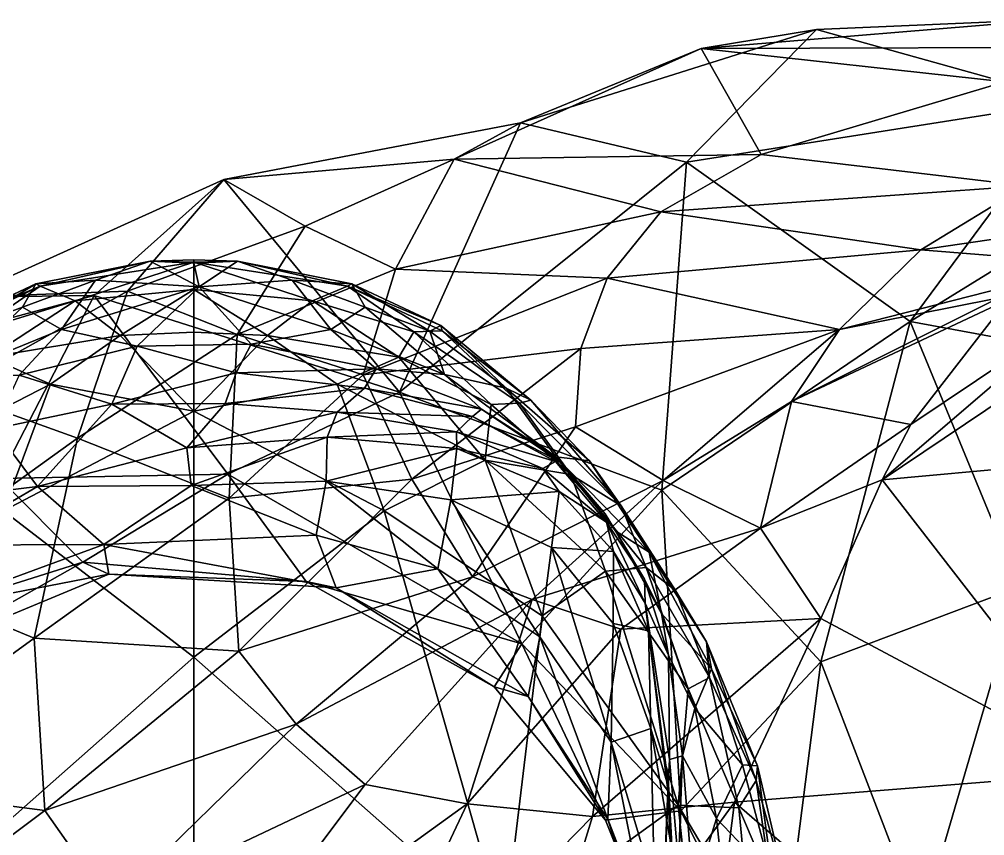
# Model space of a CAD drawing. Extents: x -1.56 to 1.56, y -5.64 to 3.99.
# Drawn here: x -0.891 to -0.25, y 2.777 to 3.319 of the extents above; entities that cross this region are included whole.
import ezdxf

# ---------------------------------------------------------------- set-up
doc = ezdxf.new("R2010")
doc.units = 0
doc.layers.add('MAMMOTH$LWO', color=1, linetype='CONTINUOUS')

msp = doc.modelspace()

# ---------------------------------------------------------------- linework, layer by layer
at = {"layer": 'MAMMOTH$LWO'}
for points in [[(-0.20244, 3.31948, 3.4114), (-0.43796, 3.29999, 3.5799), (-0.14976, 3.30101, 3.70324)], [(-0.43796, 3.29999, 3.5799), (-0.20244, 3.31948, 3.4114), (-0.36159, 3.31261, 3.28443)], [(-0.36159, 3.31261, 3.28443), (-0.20244, 3.31948, 3.4114), (-0.19084, 3.26519, 2.97356)], [(-0.44783, 3.22459, 3.05083), (-0.55804, 3.25065, 3.32331), (-0.36159, 3.31261, 3.28443)], [(-0.43796, 3.29999, 3.5799), (-0.36159, 3.31261, 3.28443), (-0.55804, 3.25065, 3.32331)], [(-0.36159, 3.31261, 3.28443), (-0.19084, 3.26519, 2.97356), (-0.44783, 3.22459, 3.05083)], [(-0.23641, 3.27784, 3.75899), (-0.14976, 3.30101, 3.70324), (-0.43796, 3.29999, 3.5799)], [(-0.43796, 3.29999, 3.5799), (-0.55804, 3.25065, 3.32331), (-0.60205, 3.22653, 3.86758)], [(-0.43796, 3.29999, 3.5799), (-0.60205, 3.22653, 3.86758), (-0.39828, 3.22962, 3.94927)], [(-0.39828, 3.22962, 3.94927), (-0.23641, 3.27784, 3.75899), (-0.43796, 3.29999, 3.5799)], [(-0.23641, 3.27784, 3.75899), (-0.39828, 3.22962, 3.94927), (-0.22246, 3.20883, 4.09772)], [(-0.29932, 3.11874, 2.76516), (-0.44783, 3.22459, 3.05083), (-0.19084, 3.26519, 2.97356)], [(-0.15603, 3.2071, 2.77985), (-0.29932, 3.11874, 2.76516), (-0.19084, 3.26519, 2.97356)], [(-0.75506, 3.21307, 3.55454), (-0.55804, 3.25065, 3.32331), (-0.63842, 3.07167, 2.98881)], [(-0.55804, 3.25065, 3.32331), (-0.75506, 3.21307, 3.55454), (-0.60205, 3.22653, 3.86758)], [(-0.55804, 3.25065, 3.32331), (-0.44783, 3.22459, 3.05083), (-0.63842, 3.07167, 2.98881)], [(-0.70104, 3.18211, 3.95484), (-0.60205, 3.22653, 3.86758), (-0.75506, 3.21307, 3.55454)], [(-0.6409, 3.15356, 4.03468), (-0.60205, 3.22653, 3.86758), (-0.70104, 3.18211, 3.95484)], [(-0.46491, 3.19149, 4.05933), (-0.60205, 3.22653, 3.86758), (-0.6409, 3.15356, 4.03468)], [(-0.46416, 3.00674, 2.75911), (-0.63842, 3.07167, 2.98881), (-0.44783, 3.22459, 3.05083)], [(-0.46491, 3.19149, 4.05933), (-0.39828, 3.22962, 3.94927), (-0.60205, 3.22653, 3.86758)], [(-0.39828, 3.22962, 3.94927), (-0.46491, 3.19149, 4.05933), (-0.22246, 3.20883, 4.09772)], [(-0.44783, 3.22459, 3.05083), (-0.29932, 3.11874, 2.76516), (-0.46416, 3.00674, 2.75911)], [(-0.9275, 3.13487, 3.71249), (-0.75506, 3.21307, 3.55454), (-0.84104, 3.136, 3.24747)], [(-0.75506, 3.21307, 3.55454), (-0.9275, 3.13487, 3.71249), (-0.81886, 3.13887, 4.01638)], [(-0.63842, 3.07167, 2.98881), (-0.84104, 3.136, 3.24747), (-0.75506, 3.21307, 3.55454)], [(-0.81886, 3.13887, 4.01638), (-0.70104, 3.18211, 3.95484), (-0.75506, 3.21307, 3.55454)], [(-0.29222, 3.16632, 4.2041), (-0.22246, 3.20883, 4.09772), (-0.46491, 3.19149, 4.05933)], [(-0.15603, 3.2071, 2.77985), (-0.14346, 3.08993, 2.61982), (-0.29932, 3.11874, 2.76516)], [(-0.22246, 3.20883, 4.09772), (-0.29222, 3.16632, 4.2041), (-0.04874, 3.20205, 4.3133)], [(-0.04874, 3.20205, 4.3133), (-0.29222, 3.16632, 4.2041), (-0.14091, 3.15423, 4.31029)], [(-0.50046, 3.14741, 4.16554), (-0.46491, 3.19149, 4.05933), (-0.6409, 3.15356, 4.03468)], [(-0.29222, 3.16632, 4.2041), (-0.46491, 3.19149, 4.05933), (-0.50046, 3.14741, 4.16554)], [(-0.74616, 3.11008, 4.11433), (-0.70104, 3.18211, 3.95484), (-0.81886, 3.13887, 4.01638)], [(-0.74616, 3.11008, 4.11433), (-0.6409, 3.15356, 4.03468), (-0.70104, 3.18211, 3.95484)], [(-0.34626, 3.11333, 4.33301), (-0.29222, 3.16632, 4.2041), (-0.50046, 3.14741, 4.16554)], [(-0.34626, 3.11333, 4.33301), (-0.14091, 3.15423, 4.31029), (-0.29222, 3.16632, 4.2041)], [(-0.87982, 3.1438, 0.18789), (-0.8039, 3.15891, 0.17678), (-0.87694, 3.14211, 0.12081)], [(-0.84011, 3.14608, 0.26067), (-0.8039, 3.15891, 0.17678), (-0.87982, 3.1438, 0.18789)], [(-0.87694, 3.14211, 0.12081), (-0.8039, 3.15891, 0.17678), (-0.7749, 3.15817, 0.11902)], [(-0.85369, 3.13254, 0.07868), (-0.87694, 3.14211, 0.12081), (-0.7749, 3.15817, 0.11902)], [(-0.7749, 3.15817, 0.11902), (-0.7749, 3.14005, 0.07543), (-0.85369, 3.13254, 0.07868)], [(-0.84011, 3.14608, 0.26067), (-0.7713, 3.14176, 0.30638), (-0.8039, 3.15891, 0.17678)], [(-0.8039, 3.15891, 0.17678), (-0.7749, 3.15978, 0.15637), (-0.7749, 3.15817, 0.11902)], [(-0.7749, 3.15743, 0.23844), (-0.7749, 3.15978, 0.15637), (-0.8039, 3.15891, 0.17678)], [(-0.7713, 3.14176, 0.30638), (-0.7749, 3.15743, 0.23844), (-0.8039, 3.15891, 0.17678)], [(-0.7749, 3.15978, 0.15637), (-0.74589, 3.15891, 0.17678), (-0.7749, 3.15817, 0.11902)], [(-0.7749, 3.15978, 0.15637), (-0.7749, 3.15743, 0.23844), (-0.74589, 3.15891, 0.17678)], [(-0.74589, 3.15891, 0.17678), (-0.67285, 3.14211, 0.12081), (-0.7749, 3.15817, 0.11902)], [(-0.7749, 3.15743, 0.23844), (-0.7713, 3.14176, 0.30638), (-0.74589, 3.15891, 0.17678)], [(-0.67285, 3.14211, 0.12081), (-0.6961, 3.13254, 0.07868), (-0.7749, 3.15817, 0.11902)], [(-0.7749, 3.14005, 0.07543), (-0.7749, 3.15817, 0.11902), (-0.6961, 3.13254, 0.07868)], [(-0.7713, 3.14176, 0.30638), (-0.70968, 3.14608, 0.26067), (-0.74589, 3.15891, 0.17678)], [(-0.66248, 3.08328, 4.21462), (-0.6409, 3.15356, 4.03468), (-0.74616, 3.11008, 4.11433)], [(-0.74589, 3.15891, 0.17678), (-0.66997, 3.1438, 0.18789), (-0.67285, 3.14211, 0.12081)], [(-0.74589, 3.15891, 0.17678), (-0.70968, 3.14608, 0.26067), (-0.66997, 3.1438, 0.18789)], [(-0.50046, 3.14741, 4.16554), (-0.6409, 3.15356, 4.03468), (-0.66248, 3.08328, 4.21462)], [(-0.14091, 3.15423, 4.31029), (-0.34626, 3.11333, 4.33301), (-0.21614, 3.1466, 4.3674)], [(-0.51802, 3.10082, 4.2838), (-0.50046, 3.14741, 4.16554), (-0.66248, 3.08328, 4.21462)], [(-0.34626, 3.11333, 4.33301), (-0.50046, 3.14741, 4.16554), (-0.51802, 3.10082, 4.2838)], [(-0.92093, 3.11191, 0.08622), (-0.93977, 3.11252, 0.1138), (-0.87694, 3.14211, 0.12081)], [(-0.93898, 3.11613, 0.15898), (-0.87694, 3.14211, 0.12081), (-0.93977, 3.11252, 0.1138)], [(-0.87982, 3.1438, 0.18789), (-0.87694, 3.14211, 0.12081), (-0.93898, 3.11613, 0.15898)], [(-0.93166, 3.1122, 0.25289), (-0.87982, 3.1438, 0.18789), (-0.93898, 3.11613, 0.15898)], [(-0.88865, 3.12833, 0.28364), (-0.87982, 3.1438, 0.18789), (-0.93166, 3.1122, 0.25289)], [(-0.92093, 3.11191, 0.08622), (-0.87694, 3.14211, 0.12081), (-0.85369, 3.13254, 0.07868)], [(-0.88865, 3.12833, 0.28364), (-0.84011, 3.14608, 0.26067), (-0.87982, 3.1438, 0.18789)], [(-0.86277, 3.11331, 0.38704), (-0.84011, 3.14608, 0.26067), (-0.88865, 3.12833, 0.28364)], [(-0.7713, 3.14176, 0.30638), (-0.84011, 3.14608, 0.26067), (-0.86277, 3.11331, 0.38704)], [(-0.86277, 3.11331, 0.38704), (-0.81258, 3.10236, 0.50406), (-0.7713, 3.14176, 0.30638)], [(-0.7713, 3.14176, 0.30638), (-0.81258, 3.10236, 0.50406), (-0.73672, 3.1037, 0.49577)], [(-0.70968, 3.14608, 0.26067), (-0.7713, 3.14176, 0.30638), (-0.68393, 3.11349, 0.38724)], [(-0.73672, 3.1037, 0.49577), (-0.68393, 3.11349, 0.38724), (-0.7713, 3.14176, 0.30638)], [(-0.70968, 3.14608, 0.26067), (-0.66114, 3.12833, 0.28364), (-0.66997, 3.1438, 0.18789)], [(-0.70968, 3.14608, 0.26067), (-0.68393, 3.11349, 0.38724), (-0.66114, 3.12833, 0.28364)], [(-0.67285, 3.14211, 0.12081), (-0.62886, 3.11191, 0.08622), (-0.6961, 3.13254, 0.07868)], [(-0.67285, 3.14211, 0.12081), (-0.66997, 3.1438, 0.18789), (-0.61081, 3.11613, 0.15898)], [(-0.61002, 3.11252, 0.1138), (-0.62886, 3.11191, 0.08622), (-0.67285, 3.14211, 0.12081)], [(-0.67285, 3.14211, 0.12081), (-0.61081, 3.11613, 0.15898), (-0.61002, 3.11252, 0.1138)], [(-0.66997, 3.1438, 0.18789), (-0.61813, 3.1122, 0.25289), (-0.61081, 3.11613, 0.15898)], [(-0.66997, 3.1438, 0.18789), (-0.66114, 3.12833, 0.28364), (-0.61813, 3.1122, 0.25289)], [(-0.21614, 3.1466, 4.3674), (-0.378, 3.06559, 4.46746), (-0.23474, 3.13318, 4.4387)], [(-0.21614, 3.1466, 4.3674), (-0.34626, 3.11333, 4.33301), (-0.378, 3.06559, 4.46746)], [(-0.98206, 3.09806, 3.30668), (-0.84104, 3.136, 3.24747), (-0.90412, 3.01449, 2.82611)], [(-0.84104, 3.136, 3.24747), (-0.98206, 3.09806, 3.30668), (-0.9275, 3.13487, 3.71249)], [(-0.93849, 3.0722, 4.04775), (-0.81886, 3.13887, 4.01638), (-0.9275, 3.13487, 3.71249)], [(-0.8522, 3.04119, 4.17789), (-0.81886, 3.13887, 4.01638), (-0.93849, 3.0722, 4.04775)], [(-0.75221, 3.01727, 2.77108), (-0.90412, 3.01449, 2.82611), (-0.84104, 3.136, 3.24747)], [(-0.82373, 3.10946, 0.04764), (-0.85369, 3.13254, 0.07868), (-0.7749, 3.14005, 0.07543)], [(-0.8522, 3.04119, 4.17789), (-0.74616, 3.11008, 4.11433), (-0.81886, 3.13887, 4.01638)], [(-0.84104, 3.136, 3.24747), (-0.63842, 3.07167, 2.98881), (-0.75221, 3.01727, 2.77108)], [(-0.7749, 3.1117, 0.04665), (-0.82373, 3.10946, 0.04764), (-0.7749, 3.14005, 0.07543)], [(-0.6961, 3.13254, 0.07868), (-0.72606, 3.10946, 0.04764), (-0.7749, 3.14005, 0.07543)], [(-0.72606, 3.10946, 0.04764), (-0.7749, 3.1117, 0.04665), (-0.7749, 3.14005, 0.07543)], [(-0.93683, 3.08306, 0.38948), (-0.88865, 3.12833, 0.28364), (-0.93166, 3.1122, 0.25289)], [(-0.86277, 3.11331, 0.38704), (-0.88865, 3.12833, 0.28364), (-0.93683, 3.08306, 0.38948)], [(-0.91102, 3.0951, 0.05952), (-0.92093, 3.11191, 0.08622), (-0.85369, 3.13254, 0.07868)], [(-0.91102, 3.0951, 0.05952), (-0.85369, 3.13254, 0.07868), (-0.82373, 3.10946, 0.04764)], [(-0.6961, 3.13254, 0.07868), (-0.63877, 3.0951, 0.05952), (-0.72606, 3.10946, 0.04764)], [(-0.62886, 3.11191, 0.08622), (-0.63877, 3.0951, 0.05952), (-0.6961, 3.13254, 0.07868)], [(-0.66114, 3.12833, 0.28364), (-0.68393, 3.11349, 0.38724), (-0.60839, 3.08352, 0.39065)], [(-0.66114, 3.12833, 0.28364), (-0.60839, 3.08352, 0.39065), (-0.61813, 3.1122, 0.25289)], [(-0.23474, 3.13318, 4.4387), (-0.378, 3.06559, 4.46746), (-0.29885, 3.05028, 4.51565)], [(-0.31792, 3.01349, 4.58507), (-0.12451, 3.03129, 4.72596), (-0.13914, 3.13372, 4.63645)], [(-0.13914, 3.13372, 4.63645), (-0.18961, 3.12364, 4.52095), (-0.31792, 3.01349, 4.58507)], [(-0.18961, 3.12364, 4.52095), (-0.23474, 3.13318, 4.4387), (-0.29885, 3.05028, 4.51565)], [(-0.18961, 3.12364, 4.52095), (-0.29885, 3.05028, 4.51565), (-0.31792, 3.01349, 4.58507)], [(-0.61813, 3.1122, 0.25289), (-0.56763, 3.07449, 0.23632), (-0.61081, 3.11613, 0.15898)], [(-0.61081, 3.11613, 0.15898), (-0.55121, 3.06646, 0.14422), (-0.61002, 3.11252, 0.1138)], [(-0.55121, 3.06646, 0.14422), (-0.61081, 3.11613, 0.15898), (-0.56763, 3.07449, 0.23632)], [(-0.35863, 2.89256, 2.54356), (-0.46416, 3.00674, 2.75911), (-0.29932, 3.11874, 2.76516)], [(-0.29932, 3.11874, 2.76516), (-0.22664, 2.94247, 2.53891), (-0.35863, 2.89256, 2.54356)], [(-0.22664, 2.94247, 2.53891), (-0.29932, 3.11874, 2.76516), (-0.14346, 3.08993, 2.61982)], [(-0.93683, 3.08306, 0.38948), (-0.89079, 3.08305, 0.51702), (-0.86277, 3.11331, 0.38704)], [(-0.86999, 3.07704, 0.03697), (-0.91102, 3.0951, 0.05952), (-0.82373, 3.10946, 0.04764)], [(-0.89079, 3.08305, 0.51702), (-0.81258, 3.10236, 0.50406), (-0.86277, 3.11331, 0.38704)], [(-0.7749, 3.05906, 0.01926), (-0.86999, 3.07704, 0.03697), (-0.82373, 3.10946, 0.04764)], [(-0.75138, 3.00125, 4.27752), (-0.74616, 3.11008, 4.11433), (-0.8522, 3.04119, 4.17789)], [(-0.7749, 3.05906, 0.01926), (-0.82373, 3.10946, 0.04764), (-0.7749, 3.1117, 0.04665)], [(-0.72606, 3.10946, 0.04764), (-0.7749, 3.05906, 0.01926), (-0.7749, 3.1117, 0.04665)], [(-0.6798, 3.07704, 0.03697), (-0.7749, 3.05906, 0.01926), (-0.72606, 3.10946, 0.04764)], [(-0.75138, 3.00125, 4.27752), (-0.66248, 3.08328, 4.21462), (-0.74616, 3.11008, 4.11433)], [(-0.73672, 3.1037, 0.49577), (-0.65393, 3.08736, 0.52546), (-0.68393, 3.11349, 0.38724)], [(-0.63877, 3.0951, 0.05952), (-0.6798, 3.07704, 0.03697), (-0.72606, 3.10946, 0.04764)], [(-0.65393, 3.08736, 0.52546), (-0.60839, 3.08352, 0.39065), (-0.68393, 3.11349, 0.38724)], [(-0.62886, 3.11191, 0.08622), (-0.57752, 3.06367, 0.07442), (-0.63877, 3.0951, 0.05952)], [(-0.61002, 3.11252, 0.1138), (-0.55869, 3.06454, 0.10105), (-0.62886, 3.11191, 0.08622)], [(-0.62886, 3.11191, 0.08622), (-0.55869, 3.06454, 0.10105), (-0.57752, 3.06367, 0.07442)], [(-0.60839, 3.08352, 0.39065), (-0.56763, 3.07449, 0.23632), (-0.61813, 3.1122, 0.25289)], [(-0.55121, 3.06646, 0.14422), (-0.55869, 3.06454, 0.10105), (-0.61002, 3.11252, 0.1138)], [(-0.34626, 3.11333, 4.33301), (-0.52144, 3.04864, 4.39547), (-0.46332, 3.01319, 4.47841)], [(-0.34626, 3.11333, 4.33301), (-0.51802, 3.10082, 4.2838), (-0.52144, 3.04864, 4.39547)], [(-0.378, 3.06559, 4.46746), (-0.34626, 3.11333, 4.33301), (-0.46332, 3.01319, 4.47841)], [(-0.81258, 3.10236, 0.50406), (-0.89079, 3.08305, 0.51702), (-0.82937, 3.06382, 0.81193)], [(-0.82937, 3.06382, 0.81193), (-0.74684, 3.0847, 0.67612), (-0.81258, 3.10236, 0.50406)], [(-0.73672, 3.1037, 0.49577), (-0.81258, 3.10236, 0.50406), (-0.74684, 3.0847, 0.67612)], [(-0.73672, 3.1037, 0.49577), (-0.74684, 3.0847, 0.67612), (-0.65393, 3.08736, 0.52546)], [(-0.51802, 3.10082, 4.2838), (-0.66248, 3.08328, 4.21462), (-0.63016, 3.0139, 4.38303)], [(-0.52144, 3.04864, 4.39547), (-0.51802, 3.10082, 4.2838), (-0.63016, 3.0139, 4.38303)], [(-0.96821, 3.0266, 0.05179), (-0.91102, 3.0951, 0.05952), (-0.86999, 3.07704, 0.03697)], [(-0.63877, 3.0951, 0.05952), (-0.58158, 3.0266, 0.05179), (-0.6798, 3.07704, 0.03697)], [(-0.57752, 3.06367, 0.07442), (-0.58158, 3.0266, 0.05179), (-0.63877, 3.0951, 0.05952)], [(-0.89079, 3.08305, 0.51702), (-0.9075, 3.04741, 0.75301), (-0.82937, 3.06382, 0.81193)], [(-0.74684, 3.0847, 0.67612), (-0.82937, 3.06382, 0.81193), (-0.75407, 3.06417, 0.91515)], [(-0.74684, 3.0847, 0.67612), (-0.75407, 3.06417, 0.91515), (-0.66161, 3.07442, 0.72486)], [(-0.63016, 3.0139, 4.38303), (-0.66248, 3.08328, 4.21462), (-0.75138, 3.00125, 4.27752)], [(-0.74684, 3.0847, 0.67612), (-0.66161, 3.07442, 0.72486), (-0.65393, 3.08736, 0.52546)], [(-0.65393, 3.08736, 0.52546), (-0.66161, 3.07442, 0.72486), (-0.58389, 3.0605, 0.53756)], [(-0.65393, 3.08736, 0.52546), (-0.58389, 3.0605, 0.53756), (-0.60839, 3.08352, 0.39065)], [(-0.58389, 3.0605, 0.53756), (-0.5346, 3.02886, 0.38682), (-0.60839, 3.08352, 0.39065)], [(-0.56763, 3.07449, 0.23632), (-0.60839, 3.08352, 0.39065), (-0.5346, 3.02886, 0.38682)], [(-0.90124, 2.99305, 0.02447), (-0.96821, 3.0266, 0.05179), (-0.86999, 3.07704, 0.03697)], [(-0.90124, 2.99305, 0.02447), (-0.86999, 3.07704, 0.03697), (-0.7749, 3.05906, 0.01926)], [(-0.6798, 3.07704, 0.03697), (-0.64854, 2.99305, 0.02447), (-0.7749, 3.05906, 0.01926)], [(-0.58158, 3.0266, 0.05179), (-0.64854, 2.99305, 0.02447), (-0.6798, 3.07704, 0.03697)], [(-0.97985, 2.94936, 4.21851), (-0.8522, 3.04119, 4.17789), (-0.93849, 3.0722, 4.04775)], [(-0.75407, 3.06417, 0.91515), (-0.67967, 3.05851, 0.96098), (-0.66161, 3.07442, 0.72486)], [(-0.55702, 2.90467, 2.56286), (-0.75221, 3.01727, 2.77108), (-0.63842, 3.07167, 2.98881)], [(-0.66161, 3.07442, 0.72486), (-0.67967, 3.05851, 0.96098), (-0.58988, 3.05558, 0.73288)], [(-0.66161, 3.07442, 0.72486), (-0.58988, 3.05558, 0.73288), (-0.58389, 3.0605, 0.53756)], [(-0.63842, 3.07167, 2.98881), (-0.46416, 3.00674, 2.75911), (-0.55702, 2.90467, 2.56286)], [(-0.56763, 3.07449, 0.23632), (-0.51226, 3.02624, 0.20036), (-0.55121, 3.06646, 0.14422)], [(-0.51226, 3.02624, 0.20036), (-0.56763, 3.07449, 0.23632), (-0.5346, 3.02886, 0.38682)], [(-0.82937, 3.06382, 0.81193), (-0.9075, 3.04741, 0.75301), (-0.87868, 3.00916, 1.28359)], [(-0.87868, 3.00916, 1.28359), (-0.77954, 3.03476, 1.19901), (-0.82937, 3.06382, 0.81193)], [(-0.75407, 3.06417, 0.91515), (-0.82937, 3.06382, 0.81193), (-0.77954, 3.03476, 1.19901)], [(-0.75407, 3.06417, 0.91515), (-0.77954, 3.03476, 1.19901), (-0.67967, 3.05851, 0.96098)], [(-0.52459, 3.01704, 0.08149), (-0.58158, 3.0266, 0.05179), (-0.57752, 3.06367, 0.07442)], [(-0.52459, 3.01704, 0.08149), (-0.57752, 3.06367, 0.07442), (-0.55869, 3.06454, 0.10105)], [(-0.55121, 3.06646, 0.14422), (-0.4911, 2.99636, 0.13174), (-0.55869, 3.06454, 0.10105)], [(-0.52459, 3.01704, 0.08149), (-0.55869, 3.06454, 0.10105), (-0.4911, 2.99636, 0.13174)], [(-0.51226, 3.02624, 0.20036), (-0.4911, 2.99636, 0.13174), (-0.55121, 3.06646, 0.14422)], [(-0.378, 3.06559, 4.46746), (-0.46332, 3.01319, 4.47841), (-0.39869, 2.98133, 4.54644)], [(-0.29885, 3.05028, 4.51565), (-0.378, 3.06559, 4.46746), (-0.39869, 2.98133, 4.54644)], [(-0.7749, 3.05906, 0.01926), (-0.7749, 2.89579, 0.01926), (-0.90124, 2.99305, 0.02447)], [(-0.77954, 3.03476, 1.19901), (-0.68637, 3.04184, 1.20387), (-0.67967, 3.05851, 0.96098)], [(-0.7749, 2.89579, 0.01926), (-0.7749, 3.05906, 0.01926), (-0.64854, 2.99305, 0.02447)], [(-0.67967, 3.05851, 0.96098), (-0.68637, 3.04184, 1.20387), (-0.60061, 3.04541, 0.96346)], [(-0.67967, 3.05851, 0.96098), (-0.60061, 3.04541, 0.96346), (-0.58988, 3.05558, 0.73288)], [(-0.58389, 3.0605, 0.53756), (-0.58988, 3.05558, 0.73288), (-0.53121, 3.02531, 0.55053)], [(-0.58389, 3.0605, 0.53756), (-0.53121, 3.02531, 0.55053), (-0.5346, 3.02886, 0.38682)], [(-0.58988, 3.05558, 0.73288), (-0.60061, 3.04541, 0.96346), (-0.53482, 3.02572, 0.74568)], [(-0.58988, 3.05558, 0.73288), (-0.53482, 3.02572, 0.74568), (-0.53121, 3.02531, 0.55053)], [(-0.9075, 3.04741, 0.75301), (-0.93852, 3.00175, 1.20387), (-0.87868, 3.00916, 1.28359)], [(-0.68637, 3.04184, 1.20387), (-0.60037, 3.03436, 1.2108), (-0.60061, 3.04541, 0.96346)], [(-0.52144, 3.04864, 4.39547), (-0.63016, 3.0139, 4.38303), (-0.58995, 2.94904, 4.50543)], [(-0.60061, 3.04541, 0.96346), (-0.54317, 3.02105, 0.97346), (-0.53482, 3.02572, 0.74568)], [(-0.60061, 3.04541, 0.96346), (-0.60037, 3.03436, 1.2108), (-0.54317, 3.02105, 0.97346)], [(-0.46332, 3.01319, 4.47841), (-0.52144, 3.04864, 4.39547), (-0.58995, 2.94904, 4.50543)], [(-0.29885, 3.05028, 4.51565), (-0.39869, 2.98133, 4.54644), (-0.31792, 3.01349, 4.58507)], [(-0.8809, 2.90832, 4.3327), (-0.8522, 3.04119, 4.17789), (-0.97985, 2.94936, 4.21851)], [(-0.8809, 2.90832, 4.3327), (-0.75138, 3.00125, 4.27752), (-0.8522, 3.04119, 4.17789)], [(-0.77954, 3.03476, 1.19901), (-0.77672, 3.00972, 1.44487), (-0.68637, 3.04184, 1.20387)], [(-0.77672, 3.00972, 1.44487), (-0.687, 3.01257, 1.44637), (-0.68637, 3.04184, 1.20387)], [(-0.68637, 3.04184, 1.20387), (-0.687, 3.01257, 1.44637), (-0.60037, 3.03436, 1.2108)], [(-0.87868, 3.00916, 1.28359), (-0.77672, 3.00972, 1.44487), (-0.77954, 3.03476, 1.19901)], [(-0.687, 3.01257, 1.44637), (-0.60421, 3.0002, 1.44783), (-0.60037, 3.03436, 1.2108)], [(-0.60037, 3.03436, 1.2108), (-0.60421, 3.0002, 1.44783), (-0.53243, 3.00584, 1.217)], [(-0.60037, 3.03436, 1.2108), (-0.53243, 3.00584, 1.217), (-0.54317, 3.02105, 0.97346)], [(-0.64854, 2.99305, 0.02447), (-0.58158, 3.0266, 0.05179), (-0.54352, 2.92323, 0.03635)], [(-0.54352, 2.92323, 0.03635), (-0.58158, 3.0266, 0.05179), (-0.50167, 2.95277, 0.05851)], [(-0.50167, 2.95277, 0.05851), (-0.58158, 3.0266, 0.05179), (-0.52459, 3.01704, 0.08149)], [(-0.53482, 3.02572, 0.74568), (-0.54317, 3.02105, 0.97346), (-0.50086, 2.98547, 0.84056)], [(-0.53121, 3.02531, 0.55053), (-0.53482, 3.02572, 0.74568), (-0.50175, 2.99086, 0.57117)], [(-0.53482, 3.02572, 0.74568), (-0.50086, 2.98547, 0.84056), (-0.50175, 2.99086, 0.57117)], [(-0.53121, 3.02531, 0.55053), (-0.49495, 2.97964, 0.4373), (-0.5346, 3.02886, 0.38682)], [(-0.51226, 3.02624, 0.20036), (-0.5346, 3.02886, 0.38682), (-0.47264, 2.96539, 0.25227)], [(-0.47264, 2.96539, 0.25227), (-0.5346, 3.02886, 0.38682), (-0.49495, 2.97964, 0.4373)], [(-0.53121, 3.02531, 0.55053), (-0.50175, 2.99086, 0.57117), (-0.49495, 2.97964, 0.4373)], [(-0.4911, 2.99636, 0.13174), (-0.51226, 3.02624, 0.20036), (-0.47264, 2.96539, 0.25227)], [(-0.16749, 2.8193, 4.78909), (-0.12451, 3.03129, 4.72596), (-0.31792, 3.01349, 4.58507)], [(-0.54317, 3.02105, 0.97346), (-0.53243, 3.00584, 1.217), (-0.50086, 2.98547, 0.84056)], [(-0.90412, 3.01449, 2.82611), (-0.84864, 2.95875, 2.35756), (-0.97721, 2.91822, 2.47423)], [(-0.90412, 3.01449, 2.82611), (-0.75221, 3.01727, 2.77108), (-0.84864, 2.95875, 2.35756)], [(-0.70025, 2.94609, 2.32553), (-0.84864, 2.95875, 2.35756), (-0.75221, 3.01727, 2.77108)], [(-0.77672, 3.00972, 1.44487), (-0.69373, 2.97667, 1.71429), (-0.687, 3.01257, 1.44637)], [(-0.75221, 3.01727, 2.77108), (-0.55702, 2.90467, 2.56286), (-0.70025, 2.94609, 2.32553)], [(-0.74494, 2.89978, 4.42605), (-0.63016, 3.0139, 4.38303), (-0.75138, 3.00125, 4.27752)], [(-0.58995, 2.94904, 4.50543), (-0.63016, 3.0139, 4.38303), (-0.74494, 2.89978, 4.42605)], [(-0.69373, 2.97667, 1.71429), (-0.61292, 2.95431, 1.71227), (-0.687, 3.01257, 1.44637)], [(-0.60421, 3.0002, 1.44783), (-0.687, 3.01257, 1.44637), (-0.61292, 2.95431, 1.71227)], [(-0.46332, 3.01319, 4.47841), (-0.58995, 2.94904, 4.50543), (-0.55024, 2.93411, 4.55942)], [(-0.39869, 2.98133, 4.54644), (-0.46332, 3.01319, 4.47841), (-0.55024, 2.93411, 4.55942)], [(-0.50167, 2.95277, 0.05851), (-0.52459, 3.01704, 0.08149), (-0.47455, 2.9554, 0.09002)], [(-0.47455, 2.9554, 0.09002), (-0.52459, 3.01704, 0.08149), (-0.4911, 2.99636, 0.13174)], [(-0.31792, 3.01349, 4.58507), (-0.39869, 2.98133, 4.54644), (-0.3587, 2.92142, 4.64385)], [(-0.3587, 2.92142, 4.64385), (-0.16749, 2.8193, 4.78909), (-0.31792, 3.01349, 4.58507)], [(-0.94535, 2.97006, 1.45146), (-0.87868, 3.00916, 1.28359), (-0.93852, 3.00175, 1.20387)], [(-0.87868, 3.00916, 1.28359), (-0.94535, 2.97006, 1.45146), (-0.83457, 2.97059, 1.7183)], [(-0.87868, 3.00916, 1.28359), (-0.83457, 2.97059, 1.7183), (-0.77672, 3.00972, 1.44487)], [(-0.83457, 2.97059, 1.7183), (-0.69373, 2.97667, 1.71429), (-0.77672, 3.00972, 1.44487)], [(-0.45161, 2.79367, 2.42478), (-0.55702, 2.90467, 2.56286), (-0.46416, 3.00674, 2.75911)], [(-0.46416, 3.00674, 2.75911), (-0.35863, 2.89256, 2.54356), (-0.45161, 2.79367, 2.42478)], [(-0.74494, 2.89978, 4.42605), (-0.75138, 3.00125, 4.27752), (-0.8809, 2.90832, 4.3327)], [(-0.61292, 2.95431, 1.71227), (-0.54509, 2.90921, 1.69763), (-0.60421, 3.0002, 1.44783)], [(-0.60421, 3.0002, 1.44783), (-0.53754, 2.96866, 1.44564), (-0.53243, 3.00584, 1.217)], [(-0.53754, 2.96866, 1.44564), (-0.60421, 3.0002, 1.44783), (-0.54509, 2.90921, 1.69763)], [(-0.53243, 3.00584, 1.217), (-0.53754, 2.96866, 1.44564), (-0.49626, 2.96601, 1.21972)], [(-0.53243, 3.00584, 1.217), (-0.49626, 2.96601, 1.21972), (-0.50086, 2.98547, 0.84056)], [(-0.4911, 2.99636, 0.13174), (-0.47264, 2.96539, 0.25227), (-0.43459, 2.90597, 0.14922)], [(-0.43459, 2.90597, 0.14922), (-0.45521, 2.94, 0.11541), (-0.4911, 2.99636, 0.13174)], [(-0.45521, 2.94, 0.11541), (-0.47455, 2.9554, 0.09002), (-0.4911, 2.99636, 0.13174)], [(-0.7749, 2.89579, 0.01926), (-0.98094, 2.71366, 0.0218), (-0.90124, 2.99305, 0.02447)], [(-0.56885, 2.71366, 0.0218), (-0.7749, 2.89579, 0.01926), (-0.64854, 2.99305, 0.02447)], [(-0.56885, 2.71366, 0.0218), (-0.64854, 2.99305, 0.02447), (-0.54352, 2.92323, 0.03635)], [(-0.50175, 2.99086, 0.57117), (-0.50086, 2.98547, 0.84056), (-0.47577, 2.94759, 0.58977)], [(-0.47577, 2.94759, 0.58977), (-0.49495, 2.97964, 0.4373), (-0.50175, 2.99086, 0.57117)], [(-0.39869, 2.98133, 4.54644), (-0.55024, 2.93411, 4.55942), (-0.49151, 2.91428, 4.61871)], [(-0.50086, 2.98547, 0.84056), (-0.49626, 2.96601, 1.21972), (-0.4752, 2.93169, 0.89684)], [(-0.50086, 2.98547, 0.84056), (-0.4752, 2.93169, 0.89684), (-0.47577, 2.94759, 0.58977)], [(-0.39869, 2.98133, 4.54644), (-0.49151, 2.91428, 4.61871), (-0.3587, 2.92142, 4.64385)], [(-0.69373, 2.97667, 1.71429), (-0.83457, 2.97059, 1.7183), (-0.68034, 2.9417, 2.00479)], [(-0.61292, 2.95431, 1.71227), (-0.69373, 2.97667, 1.71429), (-0.68034, 2.9417, 2.00479)], [(-0.47577, 2.94759, 0.58977), (-0.46446, 2.92477, 0.44256), (-0.49495, 2.97964, 0.4373)], [(-0.47264, 2.96539, 0.25227), (-0.49495, 2.97964, 0.4373), (-0.46446, 2.92477, 0.44256)], [(-0.95212, 2.9273, 1.74124), (-0.83457, 2.97059, 1.7183), (-0.94535, 2.97006, 1.45146)], [(-0.83457, 2.97059, 1.7183), (-0.95212, 2.9273, 1.74124), (-0.83137, 2.95077, 2.02503)], [(-0.83137, 2.95077, 2.02503), (-0.68034, 2.9417, 2.00479), (-0.83457, 2.97059, 1.7183)], [(-0.54509, 2.90921, 1.69763), (-0.49781, 2.83917, 1.66414), (-0.53754, 2.96866, 1.44564)], [(-0.53754, 2.96866, 1.44564), (-0.49647, 2.9181, 1.43714), (-0.49626, 2.96601, 1.21972)], [(-0.49647, 2.9181, 1.43714), (-0.53754, 2.96866, 1.44564), (-0.49781, 2.83917, 1.66414)], [(-0.49626, 2.96601, 1.21972), (-0.49647, 2.9181, 1.43714), (-0.47314, 2.91317, 1.22162)], [(-0.49626, 2.96601, 1.21972), (-0.47314, 2.91317, 1.22162), (-0.4752, 2.93169, 0.89684)], [(-0.47264, 2.96539, 0.25227), (-0.43117, 2.88789, 0.25513), (-0.43459, 2.90597, 0.14922)], [(-0.47264, 2.96539, 0.25227), (-0.46446, 2.92477, 0.44256), (-0.43117, 2.88789, 0.25513)], [(-0.97721, 2.91822, 2.47423), (-0.84864, 2.95875, 2.35756), (-0.9502, 2.90153, 2.04943)], [(-0.83137, 2.95077, 2.02503), (-0.9502, 2.90153, 2.04943), (-0.84864, 2.95875, 2.35756)], [(-0.84864, 2.95875, 2.35756), (-0.70025, 2.94609, 2.32553), (-0.83137, 2.95077, 2.02503)], [(-0.44669, 2.87462, 0.06588), (-0.50167, 2.95277, 0.05851), (-0.47455, 2.9554, 0.09002)], [(-0.4326, 2.88223, 0.095), (-0.44669, 2.87462, 0.06588), (-0.47455, 2.9554, 0.09002)], [(-0.47455, 2.9554, 0.09002), (-0.45521, 2.94, 0.11541), (-0.4326, 2.88223, 0.095)], [(-1.01325, 2.81205, 4.37252), (-0.8809, 2.90832, 4.3327), (-0.97985, 2.94936, 4.21851)], [(-0.9502, 2.90153, 2.04943), (-0.83137, 2.95077, 2.02503), (-0.95212, 2.9273, 1.74124)], [(-0.68034, 2.9417, 2.00479), (-0.83137, 2.95077, 2.02503), (-0.70025, 2.94609, 2.32553)], [(-0.707, 2.85127, 4.5436), (-0.58995, 2.94904, 4.50543), (-0.74494, 2.89978, 4.42605)], [(-0.58995, 2.94904, 4.50543), (-0.707, 2.85127, 4.5436), (-0.55024, 2.93411, 4.55942)], [(-0.68034, 2.9417, 2.00479), (-0.5529, 2.86966, 1.971), (-0.61292, 2.95431, 1.71227)], [(-0.54509, 2.90921, 1.69763), (-0.61292, 2.95431, 1.71227), (-0.5529, 2.86966, 1.971)], [(-0.45332, 2.79752, 0.04206), (-0.54352, 2.92323, 0.03635), (-0.50167, 2.95277, 0.05851)], [(-0.45332, 2.79752, 0.04206), (-0.50167, 2.95277, 0.05851), (-0.44669, 2.87462, 0.06588)], [(-0.57542, 2.87606, 2.25574), (-0.70025, 2.94609, 2.32553), (-0.55702, 2.90467, 2.56286)], [(-0.70025, 2.94609, 2.32553), (-0.57542, 2.87606, 2.25574), (-0.68034, 2.9417, 2.00479)], [(-0.47577, 2.94759, 0.58977), (-0.4752, 2.93169, 0.89684), (-0.45982, 2.8971, 0.61226)], [(-0.46446, 2.92477, 0.44256), (-0.47577, 2.94759, 0.58977), (-0.45982, 2.8971, 0.61226)], [(-0.29197, 2.71899, 2.37267), (-0.35863, 2.89256, 2.54356), (-0.22664, 2.94247, 2.53891)], [(-0.22664, 2.94247, 2.53891), (-0.1922, 2.65781, 2.41644), (-0.29197, 2.71899, 2.37267)], [(-0.5529, 2.86966, 1.971), (-0.68034, 2.9417, 2.00479), (-0.57542, 2.87606, 2.25574)], [(-0.43459, 2.90597, 0.14922), (-0.4326, 2.88223, 0.095), (-0.45521, 2.94, 0.11541)], [(-0.66106, 2.81119, 4.60853), (-0.55024, 2.93411, 4.55942), (-0.707, 2.85127, 4.5436)], [(-0.55024, 2.93411, 4.55942), (-0.66106, 2.81119, 4.60853), (-0.59344, 2.7982, 4.67544)], [(-0.49151, 2.91428, 4.61871), (-0.55024, 2.93411, 4.55942), (-0.59344, 2.7982, 4.67544)], [(-0.4752, 2.93169, 0.89684), (-0.46028, 2.80724, 1.02489), (-0.45917, 2.82781, 0.81814)], [(-0.4752, 2.93169, 0.89684), (-0.47314, 2.91317, 1.22162), (-0.46028, 2.80724, 1.02489)], [(-0.4752, 2.93169, 0.89684), (-0.45917, 2.82781, 0.81814), (-0.45982, 2.8971, 0.61226)], [(-0.56885, 2.71366, 0.0218), (-0.54352, 2.92323, 0.03635), (-0.45332, 2.79752, 0.04206)], [(-0.45982, 2.8971, 0.61226), (-0.44231, 2.86169, 0.44933), (-0.46446, 2.92477, 0.44256)], [(-0.43117, 2.88789, 0.25513), (-0.46446, 2.92477, 0.44256), (-0.44231, 2.86169, 0.44933)], [(-0.3587, 2.92142, 4.64385), (-0.51012, 2.78997, 4.71974), (-0.41595, 2.79945, 4.75827)], [(-0.3587, 2.92142, 4.64385), (-0.49151, 2.91428, 4.61871), (-0.51012, 2.78997, 4.71974)], [(-0.49647, 2.9181, 1.43714), (-0.49781, 2.83917, 1.66414), (-0.4714, 2.84834, 1.42755)], [(-0.49647, 2.9181, 1.43714), (-0.4714, 2.84834, 1.42755), (-0.47314, 2.91317, 1.22162)], [(-0.3587, 2.92142, 4.64385), (-0.41595, 2.79945, 4.75827), (-0.16749, 2.8193, 4.78909)], [(-0.49151, 2.91428, 4.61871), (-0.59344, 2.7982, 4.67544), (-0.51012, 2.78997, 4.71974)], [(-0.47314, 2.91317, 1.22162), (-0.4714, 2.84834, 1.42755), (-0.45963, 2.8084, 1.23011)], [(-0.47314, 2.91317, 1.22162), (-0.45963, 2.8084, 1.23011), (-0.46028, 2.80724, 1.02489)], [(-0.87375, 2.79387, 4.47114), (-0.8809, 2.90832, 4.3327), (-1.01325, 2.81205, 4.37252)], [(-0.87375, 2.79387, 4.47114), (-0.74494, 2.89978, 4.42605), (-0.8809, 2.90832, 4.3327)], [(-0.50164, 2.78753, 2.19173), (-0.57542, 2.87606, 2.25574), (-0.55702, 2.90467, 2.56286)], [(-0.55702, 2.90467, 2.56286), (-0.45161, 2.79367, 2.42478), (-0.50164, 2.78753, 2.19173)], [(-0.5529, 2.86966, 1.971), (-0.50013, 2.78817, 1.92079), (-0.54509, 2.90921, 1.69763)], [(-0.49781, 2.83917, 1.66414), (-0.54509, 2.90921, 1.69763), (-0.50013, 2.78817, 1.92079)], [(-0.4016, 2.81378, 0.1062), (-0.43459, 2.90597, 0.14922), (-0.40059, 2.82347, 0.17547)], [(-0.4016, 2.81378, 0.1062), (-0.4326, 2.88223, 0.095), (-0.43459, 2.90597, 0.14922)], [(-0.43459, 2.90597, 0.14922), (-0.43117, 2.88789, 0.25513), (-0.40059, 2.82347, 0.17547)], [(-0.707, 2.85127, 4.5436), (-0.74494, 2.89978, 4.42605), (-0.87375, 2.79387, 4.47114)], [(-0.45982, 2.8971, 0.61226), (-0.45917, 2.82781, 0.81814), (-0.45048, 2.83009, 0.6224)], [(-0.44231, 2.86169, 0.44933), (-0.45982, 2.8971, 0.61226), (-0.45048, 2.83009, 0.6224)], [(-0.7749, 2.65001, 0.01926), (-0.98094, 2.71366, 0.0218), (-0.7749, 2.89579, 0.01926)], [(-0.56885, 2.71366, 0.0218), (-0.7749, 2.65001, 0.01926), (-0.7749, 2.89579, 0.01926)], [(-0.38782, 2.66388, 2.27834), (-0.45161, 2.79367, 2.42478), (-0.35863, 2.89256, 2.54356)], [(-0.35863, 2.89256, 2.54356), (-0.29197, 2.71899, 2.37267), (-0.38782, 2.66388, 2.27834)], [(-0.43117, 2.88789, 0.25513), (-0.44231, 2.86169, 0.44933), (-0.41053, 2.82427, 0.28027)], [(-0.43117, 2.88789, 0.25513), (-0.41053, 2.82427, 0.28027), (-0.40059, 2.82347, 0.17547)], [(-0.44669, 2.87462, 0.06588), (-0.4326, 2.88223, 0.095), (-0.41315, 2.79574, 0.066)], [(-0.4016, 2.81378, 0.1062), (-0.41315, 2.79574, 0.066), (-0.4326, 2.88223, 0.095)], [(-0.57542, 2.87606, 2.25574), (-0.50164, 2.78753, 2.19173), (-0.5529, 2.86966, 1.971)], [(-0.44669, 2.87462, 0.06588), (-0.41315, 2.79574, 0.066), (-0.45332, 2.79752, 0.04206)], [(-0.50013, 2.78817, 1.92079), (-0.5529, 2.86966, 1.971), (-0.50164, 2.78753, 2.19173)], [(-0.45048, 2.83009, 0.6224), (-0.42789, 2.78856, 0.43567), (-0.44231, 2.86169, 0.44933)], [(-0.44231, 2.86169, 0.44933), (-0.42789, 2.78856, 0.43567), (-0.41053, 2.82427, 0.28027)], [(-0.8297, 2.73129, 4.58878), (-0.707, 2.85127, 4.5436), (-0.87375, 2.79387, 4.47114)], [(-0.707, 2.85127, 4.5436), (-0.8297, 2.73129, 4.58878), (-0.66106, 2.81119, 4.60853)], [(-0.49781, 2.83917, 1.66414), (-0.46907, 2.74281, 1.63745), (-0.4714, 2.84834, 1.42755)], [(-0.4714, 2.84834, 1.42755), (-0.45724, 2.76673, 1.42039), (-0.45963, 2.8084, 1.23011)], [(-0.4714, 2.84834, 1.42755), (-0.46907, 2.74281, 1.63745), (-0.45724, 2.76673, 1.42039)], [(-0.50013, 2.78817, 1.92079), (-0.46642, 2.68019, 1.86266), (-0.49781, 2.83917, 1.66414)], [(-0.46907, 2.74281, 1.63745), (-0.49781, 2.83917, 1.66414), (-0.46642, 2.68019, 1.86266)], [(-0.45917, 2.82781, 0.81814), (-0.46028, 2.80724, 1.02489), (-0.46268, 2.74306, 0.83482)], [(-0.45917, 2.82781, 0.81814), (-0.46268, 2.74306, 0.83482), (-0.45309, 2.75845, 0.65162)], [(-0.45048, 2.83009, 0.6224), (-0.45917, 2.82781, 0.81814), (-0.45309, 2.75845, 0.65162)], [(-0.45048, 2.83009, 0.6224), (-0.45309, 2.75845, 0.65162), (-0.44305, 2.73929, 0.53041)], [(-0.42789, 2.78856, 0.43567), (-0.45048, 2.83009, 0.6224), (-0.44305, 2.73929, 0.53041)], [(-0.42789, 2.78856, 0.43567), (-0.39065, 2.74969, 0.25346), (-0.41053, 2.82427, 0.28027)], [(-0.40059, 2.82347, 0.17547), (-0.41053, 2.82427, 0.28027), (-0.39065, 2.74969, 0.25346)], [(-0.38068, 2.73797, 0.13305), (-0.4016, 2.81378, 0.1062), (-0.40059, 2.82347, 0.17547)], [(-0.38068, 2.73797, 0.13305), (-0.40059, 2.82347, 0.17547), (-0.39065, 2.74969, 0.25346)], [(-0.16749, 2.8193, 4.78909), (-0.41595, 2.79945, 4.75827), (-0.1726, 2.5885, 4.92296)], [(-0.41315, 2.79574, 0.066), (-0.4016, 2.81378, 0.1062), (-0.39161, 2.74507, 0.07924)], [(-0.38068, 2.73797, 0.13305), (-0.39161, 2.74507, 0.07924), (-0.4016, 2.81378, 0.1062)], [(-1.00366, 2.69645, 4.51611), (-0.87375, 2.79387, 4.47114), (-1.01325, 2.81205, 4.37252)], [(-0.7628, 2.67584, 4.68062), (-0.66106, 2.81119, 4.60853), (-0.8297, 2.73129, 4.58878)], [(-0.66106, 2.81119, 4.60853), (-0.7628, 2.67584, 4.68062), (-0.59344, 2.7982, 4.67544)], [(-0.45963, 2.8084, 1.23011), (-0.45407, 2.67484, 1.24716), (-0.46028, 2.80724, 1.02489)], [(-0.45963, 2.8084, 1.23011), (-0.45724, 2.76673, 1.42039), (-0.45407, 2.67484, 1.24716)], [(-0.46028, 2.80724, 1.02489), (-0.46386, 2.71631, 1.04129), (-0.46268, 2.74306, 0.83482)], [(-0.46028, 2.80724, 1.02489), (-0.45407, 2.67484, 1.24716), (-0.46386, 2.71631, 1.04129)], [(-0.67813, 2.61838, 4.75814), (-0.59344, 2.7982, 4.67544), (-0.7628, 2.67584, 4.68062)], [(-0.59344, 2.7982, 4.67544), (-0.67813, 2.61838, 4.75814), (-0.51012, 2.78997, 4.71974)], [(-0.44498, 2.57109, 4.87492), (-0.41595, 2.79945, 4.75827), (-0.57464, 2.57956, 4.82199)], [(-0.51012, 2.78997, 4.71974), (-0.57464, 2.57956, 4.82199), (-0.41595, 2.79945, 4.75827)], [(-0.44044, 2.67552, 0.03543), (-0.56885, 2.71366, 0.0218), (-0.45332, 2.79752, 0.04206)], [(-0.44044, 2.67552, 0.03543), (-0.45332, 2.79752, 0.04206), (-0.40545, 2.71644, 0.05372)], [(-0.45332, 2.79752, 0.04206), (-0.41315, 2.79574, 0.066), (-0.40545, 2.71644, 0.05372)], [(-0.41595, 2.79945, 4.75827), (-0.44498, 2.57109, 4.87492), (-0.1726, 2.5885, 4.92296)], [(-0.40545, 2.71644, 0.05372), (-0.41315, 2.79574, 0.066), (-0.39161, 2.74507, 0.07924)], [(-0.8297, 2.73129, 4.58878), (-0.87375, 2.79387, 4.47114), (-1.00366, 2.69645, 4.51611)], [(-0.57464, 2.57956, 4.82199), (-0.51012, 2.78997, 4.71974), (-0.67813, 2.61838, 4.75814)], [(-0.45622, 2.67412, 2.09406), (-0.50164, 2.78753, 2.19173), (-0.45161, 2.79367, 2.42478)], [(-0.50164, 2.78753, 2.19173), (-0.45622, 2.67412, 2.09406), (-0.50013, 2.78817, 1.92079)], [(-0.46642, 2.68019, 1.86266), (-0.50013, 2.78817, 1.92079), (-0.45622, 2.67412, 2.09406)], [(-0.45161, 2.79367, 2.42478), (-0.38782, 2.66388, 2.27834), (-0.45622, 2.67412, 2.09406)], [(-0.42789, 2.78856, 0.43567), (-0.44305, 2.73929, 0.53041), (-0.419, 2.70637, 0.40557)], [(-0.42789, 2.78856, 0.43567), (-0.419, 2.70637, 0.40557), (-0.39065, 2.74969, 0.25346)]]:
    msp.add_3dface(points, dxfattribs=at)

doc.saveas('drawing.dxf')
